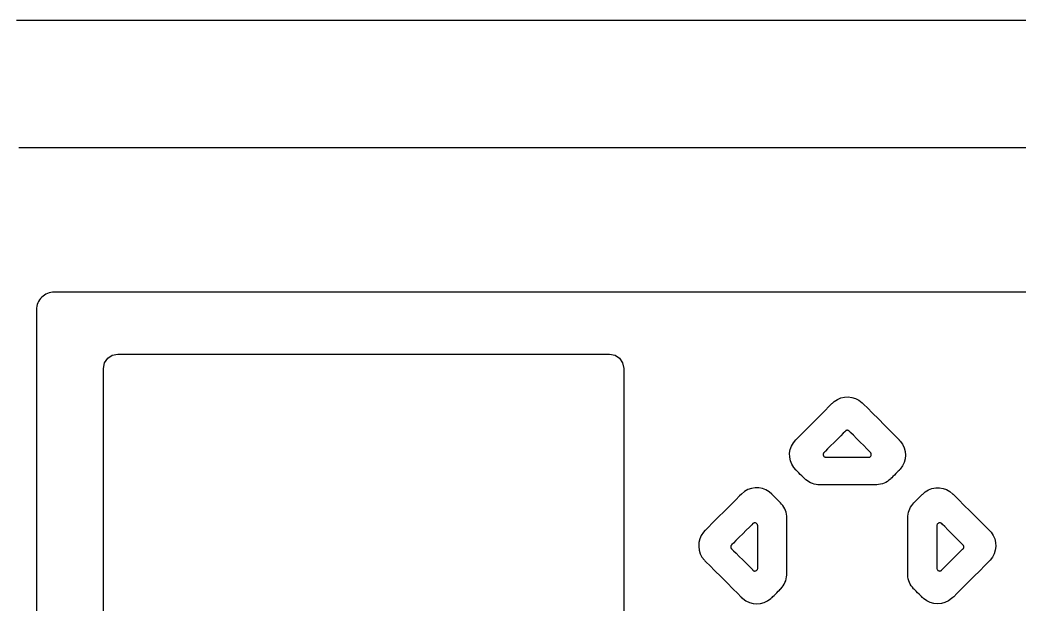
# Model space of a CAD drawing. Extents: x 1 to 47.7, y 0.2 to 33.3.
# Drawn here: x 5.86 to 11.47, y 12.72 to 16 of the extents above; entities that cross this region are included whole.
import ezdxf

# ---------------------------------------------------------------- set-up
doc = ezdxf.new("R2010")
doc.units = 0
doc.header["$MEASUREMENT"] = 0
for name, color, linetype in [('3_1__HORIZONTAL_RACK_MOUNT', 7, 'CONTINUOUS'), ('3_2__HORIZONTAL_PANEL_MOUN', 7, 'CONTINUOUS'), ('4_0_____DWG', 7, 'CONTINUOUS')]:
    doc.layers.add(name, color=color, linetype=linetype)

msp = doc.modelspace()

# ---------------------------------------------------------------- linework, layer by layer
at = {"layer": '3_1__HORIZONTAL_RACK_MOUNT'}
msp.add_lwpolyline([(11.6942, 15.2836), (11.2892, 15.2836), (10.8858, 15.2836), (10.6849, 15.2836), (10.4847, 15.2836), (10.2853, 15.2836), (10.0869, 15.2836), (9.8894, 15.2836), (9.6929, 15.2836), (9.4977, 15.2836), (9.3038, 15.2836), (9.1112, 15.2836), (8.9202, 15.2836), (8.7307, 15.2836), (8.5429, 15.2836), (8.3569, 15.2836), (8.1728, 15.2836), (7.9907, 15.2836), (7.8106, 15.2836), (7.7214, 15.2836), (7.6327, 15.2836), (7.5446, 15.2836), (7.4571, 15.2836), (7.3702, 15.2836), (7.2839, 15.2836), (7.1982, 15.2836), (7.1132, 15.2836), (7.0288, 15.2836), (6.945, 15.2836), (6.8619, 15.2836), (6.7795, 15.2836), (6.6978, 15.2836), (6.6168, 15.2836), (6.5365, 15.2836), (6.457, 15.2836), (6.3781, 15.2836), (6.3001, 15.2836), (6.2228, 15.2836), (6.1463, 15.2836), (6.0706, 15.2836), (5.9957, 15.2836), (5.9216, 15.2836), (5.8483, 15.2836)], dxfattribs=at)
at = {"layer": '3_2__HORIZONTAL_PANEL_MOUN'}
msp.add_lwpolyline([(5.8362, 16), (5.9266, 16), (6.0178, 16), (6.1098, 16), (6.2026, 16), (6.2961, 16), (6.3904, 16), (6.4855, 16), (6.5812, 16), (6.6777, 16), (6.7749, 16), (6.8727, 16), (6.9712, 16), (7.0704, 16), (7.1702, 16), (7.2707, 16), (7.3717, 16), (7.4734, 16), (7.5756, 16), (7.6785, 16), (7.7818, 16), (7.8858, 16), (7.9902, 16), (8.0952, 16), (8.2006, 16), (8.3066, 16), (8.5199, 16), (8.735, 16), (8.9518, 16), (9.1702, 16), (9.39, 16), (9.6111, 16), (9.8334, 16), (10.0569, 16), (10.2814, 16), (10.5068, 16), (10.7329, 16), (10.9597, 16), (11.1871, 16), (11.6431, 16)], dxfattribs=at)
at = {"layer": '4_0_____DWG'}
for points in [[(11.5905, 14.4737), (11.3057, 14.4737), (11.0225, 14.4737), (10.7415, 14.4737), (10.6021, 14.4737), (10.4634, 14.4737), (10.3255, 14.4737), (10.1886, 14.4737), (10.0526, 14.4737), (9.9177, 14.4737), (9.7839, 14.4737), (9.6513, 14.4737), (9.52, 14.4737), (9.39, 14.4737), (9.2614, 14.4737), (9.1342, 14.4737), (9.0086, 14.4737), (8.8846, 14.4737), (8.7623, 14.4737), (8.6417, 14.4737), (8.523, 14.4737), (8.4061, 14.4737), (8.2912, 14.4737), (8.1784, 14.4737), (8.0676, 14.4737), (7.959, 14.4737), (7.8526, 14.4737), (7.7486, 14.4737), (7.6469, 14.4737), (7.5477, 14.4737), (7.451, 14.4737), (7.3569, 14.4737), (7.2654, 14.4737), (7.1767, 14.4737), (7.0908, 14.4737), (7.0077, 14.4737), (6.9276, 14.4737), (6.8505, 14.4737), (6.8131, 14.4737), (6.7765, 14.4737), (6.7406, 14.4737), (6.7056, 14.4737), (6.6714, 14.4737), (6.6379, 14.4737), (6.6053, 14.4737), (6.5736, 14.4737), (6.5426, 14.4737), (6.5126, 14.4737), (6.4833, 14.4737), (6.455, 14.4737), (6.4275, 14.4737), (6.4009, 14.4737), (6.3752, 14.4737), (6.3504, 14.4737), (6.3265, 14.4737), (6.3035, 14.4737), (6.2814, 14.4737), (6.2603, 14.4737), (6.2402, 14.4737), (6.2209, 14.4737), (6.2027, 14.4737), (6.1854, 14.4737), (6.1691, 14.4737), (6.1538, 14.4737), (6.1395, 14.4737), (6.1262, 14.4737), (6.1139, 14.4737), (6.1026, 14.4737), (6.0923, 14.4737), (6.0831, 14.4737), (6.075, 14.4737), (6.0679, 14.4737), (6.0619, 14.4737), (6.0569, 14.4737), (6.0531, 14.4737), (6.0503, 14.4737), (6.0486, 14.4737), (6.0481, 14.4737), (6.0481, 14.4737), (6.0378, 14.4732), (6.0279, 14.4716), (6.0184, 14.4692), (6.0092, 14.4658), (6.0004, 14.4616), (5.9922, 14.4566), (5.9845, 14.4508), (5.9774, 14.4443), (5.9709, 14.4372), (5.9652, 14.4295), (5.9601, 14.4213), (5.9559, 14.4125), (5.9526, 14.4034), (5.9501, 14.3938), (5.9486, 14.3839), (5.948, 14.3737), (5.948, 14.373), (5.948, 14.3711), (5.948, 14.368), (5.948, 14.3637), (5.948, 14.3582), (5.948, 14.3515), (5.948, 14.3436), (5.948, 14.3346), (5.948, 14.3245), (5.948, 14.3133), (5.948, 14.3011), (5.948, 14.2878), (5.948, 14.2734), (5.948, 14.258), (5.948, 14.2417), (5.948, 14.2243), (5.948, 14.206), (5.948, 14.1868), (5.948, 14.1667), (5.948, 14.1456), (5.948, 14.1237), (5.948, 14.101), (5.948, 14.0774), (5.948, 14.053), (5.948, 14.0277), (5.948, 14.0018), (5.948, 13.9475), (5.948, 13.8905), (5.948, 13.8307), (5.948, 13.7683), (5.948, 13.7036), (5.948, 13.6367), (5.948, 13.5677), (5.948, 13.4967), (5.948, 13.4241), (5.948, 13.3498), (5.948, 13.2741), (5.948, 13.1971), (5.948, 13.1191), (5.948, 13.04), (5.948, 12.9602), (5.948, 12.7988), (5.948, 12.6361)], [(6.3243, 12.665), (6.3243, 12.9224), (6.3243, 13.1717), (6.3243, 13.2908), (6.3243, 13.4049), (6.3243, 13.5129), (6.3243, 13.6138), (6.3243, 13.7066), (6.3243, 13.7903), (6.3243, 13.8639), (6.3243, 13.9264), (6.3243, 13.9768), (6.3243, 13.9971), (6.3243, 14.014), (6.3243, 14.0274), (6.3243, 14.0371), (6.3243, 14.043), (6.3243, 14.045), (6.3305, 14.0762), (6.3477, 14.1016), (6.3731, 14.1187), (6.4043, 14.125), (6.4063, 14.125), (6.4122, 14.125), (6.4219, 14.125), (6.4353, 14.125), (6.4522, 14.125), (6.4725, 14.125), (6.5228, 14.125), (6.5853, 14.125), (6.659, 14.125), (6.7427, 14.125), (6.8355, 14.125), (6.9364, 14.125), (7.0444, 14.125), (7.1584, 14.125), (7.2775, 14.125), (7.5268, 14.125), (7.7842, 14.125), (8.0416, 14.125), (8.2909, 14.125), (8.41, 14.125), (8.524, 14.125), (8.632, 14.125), (8.7329, 14.125), (8.8257, 14.125), (8.9095, 14.125), (8.9831, 14.125), (9.0456, 14.125), (9.0959, 14.125), (9.1163, 14.125), (9.1332, 14.125), (9.1465, 14.125), (9.1562, 14.125), (9.1622, 14.125), (9.1642, 14.125), (9.1953, 14.1187), (9.2207, 14.1016), (9.2379, 14.0762), (9.2442, 14.045), (9.2442, 14.043), (9.2442, 14.0371), (9.2442, 14.0274), (9.2442, 14.014), (9.2442, 13.9971), (9.2442, 13.9768), (9.2442, 13.9264), (9.2442, 13.8639), (9.2442, 13.7903), (9.2442, 13.7066), (9.2442, 13.6138), (9.2442, 13.5129), (9.2442, 13.4049), (9.2442, 13.2908), (9.2442, 13.1717), (9.2442, 12.9224), (9.2442, 12.665)]]:
    msp.add_lwpolyline(points, dxfattribs=at)
for points in [[(10.5849, 13.8504), (10.5923, 13.843), (10.6119, 13.8233), (10.6403, 13.7948), (10.6737, 13.7613), (10.7086, 13.7263), (10.7413, 13.6934), (10.7682, 13.6664), (10.7857, 13.6488), (10.7905, 13.644), (10.7905, 13.644), (10.7905, 13.6439), (10.7905, 13.6438), (10.7905, 13.6437), (10.7905, 13.6435), (10.7905, 13.6434), (10.7905, 13.6433), (10.7905, 13.6433), (10.7967, 13.6367), (10.8094, 13.6191), (10.8185, 13.5999), (10.8239, 13.5796), (10.8256, 13.5587), (10.8237, 13.5379), (10.8183, 13.5175), (10.8092, 13.4981), (10.7966, 13.4803), (10.7905, 13.4736), (10.7905, 13.4736), (10.7905, 13.4736), (10.7905, 13.4736), (10.7905, 13.4736), (10.7905, 13.4736), (10.7905, 13.4736), (10.7905, 13.4736), (10.7905, 13.4736), (10.7894, 13.4725), (10.7853, 13.4684), (10.779, 13.4622), (10.7714, 13.4545), (10.7632, 13.4464), (10.7554, 13.4386), (10.7488, 13.4319), (10.7442, 13.4274), (10.7425, 13.4256), (10.7425, 13.4256), (10.7425, 13.4256), (10.7425, 13.4256), (10.7425, 13.4256), (10.7425, 13.4256), (10.7425, 13.4256), (10.7425, 13.4256), (10.7425, 13.4256), (10.741, 13.4241), (10.7329, 13.4171), (10.7243, 13.4109), (10.7152, 13.4056), (10.7057, 13.4012), (10.6957, 13.3977), (10.6855, 13.395), (10.675, 13.3932), (10.6642, 13.3922), (10.6577, 13.392), (10.6577, 13.392), (10.6577, 13.3919), (10.6577, 13.3918), (10.6577, 13.3916), (10.6577, 13.3915), (10.6577, 13.3914), (10.6577, 13.3913), (10.6577, 13.3912), (10.6535, 13.3912), (10.6304, 13.3912), (10.5919, 13.3912), (10.5435, 13.3912), (10.4906, 13.3912), (10.4389, 13.3912), (10.3938, 13.3912), (10.3608, 13.3912), (10.3454, 13.3912), (10.3449, 13.3913), (10.3449, 13.3913), (10.3449, 13.3914), (10.3449, 13.3916), (10.3449, 13.3917), (10.3449, 13.3918), (10.3449, 13.3919), (10.3449, 13.392), (10.3449, 13.392), (10.3341, 13.3925), (10.3234, 13.3938), (10.313, 13.3959), (10.3029, 13.399), (10.2931, 13.4029), (10.2837, 13.4077), (10.2748, 13.4133), (10.2664, 13.4198), (10.2601, 13.4256), (10.2601, 13.4256), (10.2601, 13.4256), (10.2601, 13.4256), (10.2601, 13.4256), (10.2601, 13.4256), (10.2601, 13.4256), (10.2601, 13.4256), (10.2601, 13.4256), (10.2598, 13.4259), (10.2567, 13.429), (10.251, 13.4347), (10.2436, 13.4421), (10.2353, 13.4504), (10.227, 13.4587), (10.2196, 13.4662), (10.2139, 13.4719), (10.2108, 13.4749), (10.2105, 13.4752), (10.2105, 13.4752), (10.2105, 13.4752), (10.2105, 13.4752), (10.2105, 13.4752), (10.2105, 13.4752), (10.2105, 13.4752), (10.2105, 13.4752), (10.2105, 13.4752), (10.1988, 13.4888), (10.1875, 13.5073), (10.1798, 13.5272), (10.1758, 13.5478), (10.1754, 13.5687), (10.1787, 13.5894), (10.1856, 13.6093), (10.1962, 13.628), (10.2105, 13.6448), (10.2105, 13.6448), (10.2105, 13.6448), (10.2105, 13.6448), (10.2105, 13.6448), (10.2105, 13.6448), (10.2105, 13.6448), (10.2105, 13.6448), (10.2105, 13.6448), (10.2108, 13.6452), (10.2209, 13.6553), (10.2425, 13.677), (10.272, 13.7066), (10.3059, 13.7406), (10.3405, 13.7754), (10.3722, 13.8072), (10.3975, 13.8325), (10.4126, 13.8477), (10.4153, 13.8504), (10.4153, 13.8504), (10.4153, 13.8503), (10.4153, 13.8502), (10.4153, 13.85), (10.4153, 13.8499), (10.4153, 13.8498), (10.4153, 13.8497), (10.4153, 13.8496), (10.4252, 13.8586), (10.4432, 13.8707), (10.4627, 13.8791), (10.4831, 13.8839), (10.504, 13.8849), (10.5248, 13.8824), (10.545, 13.8762), (10.5641, 13.8663), (10.5816, 13.8528), (10.5849, 13.8496), (10.5849, 13.8497), (10.5849, 13.8498), (10.5849, 13.8499), (10.5849, 13.8501), (10.5849, 13.8502), (10.5849, 13.8503), (10.5849, 13.8504)], [(10.6294, 13.5732), (10.6294, 13.5732), (10.6294, 13.5733), (10.6294, 13.5733), (10.6294, 13.5733), (10.6295, 13.5733), (10.6295, 13.5734), (10.6295, 13.5734), (10.6295, 13.5734), (10.6291, 13.5738), (10.6223, 13.5807), (10.609, 13.594), (10.5912, 13.6119), (10.5712, 13.6319), (10.5512, 13.6521), (10.5332, 13.6701), (10.5194, 13.684), (10.5121, 13.6914), (10.5114, 13.692), (10.5114, 13.692), (10.5113, 13.692), (10.5113, 13.692), (10.5113, 13.6919), (10.5112, 13.6919), (10.5112, 13.6919), (10.5112, 13.6919), (10.5112, 13.6919), (10.5102, 13.6929), (10.509, 13.694), (10.5078, 13.695), (10.5064, 13.6958), (10.505, 13.6965), (10.5035, 13.6971), (10.502, 13.6975), (10.5003, 13.6977), (10.4986, 13.6977), (10.4967, 13.6976), (10.4949, 13.6972), (10.4932, 13.6966), (10.4916, 13.6958), (10.4901, 13.6948), (10.4887, 13.6937), (10.4874, 13.6924), (10.4863, 13.691), (10.4846, 13.689), (10.4763, 13.6808), (10.4622, 13.6666), (10.4443, 13.6487), (10.4246, 13.6291), (10.4054, 13.6099), (10.3887, 13.5932), (10.3766, 13.581), (10.3712, 13.5756), (10.3698, 13.5746), (10.3685, 13.5734), (10.3672, 13.5721), (10.3662, 13.5707), (10.3653, 13.5692), (10.3645, 13.5675), (10.364, 13.5658), (10.3637, 13.5639), (10.3636, 13.5618), (10.364, 13.5589), (10.3648, 13.5561), (10.3662, 13.5536), (10.3679, 13.5514), (10.37, 13.5495), (10.3724, 13.548), (10.3751, 13.547), (10.378, 13.5464), (10.3796, 13.5463), (10.3796, 13.5463), (10.3797, 13.5463), (10.3797, 13.5464), (10.3797, 13.5464), (10.3798, 13.5464), (10.3798, 13.5464), (10.3798, 13.5464), (10.3799, 13.5464), (10.3851, 13.5464), (10.4054, 13.5464), (10.4369, 13.5464), (10.4752, 13.5464), (10.516, 13.5464), (10.555, 13.5464), (10.5878, 13.5464), (10.61, 13.5464), (10.6175, 13.5464), (10.6175, 13.5464), (10.6176, 13.5464), (10.6176, 13.5464), (10.6176, 13.5464), (10.6177, 13.5464), (10.6177, 13.5463), (10.6177, 13.5463), (10.6178, 13.5463), (10.6189, 13.5464), (10.6218, 13.5469), (10.6246, 13.5478), (10.627, 13.5493), (10.6292, 13.5511), (10.631, 13.5533), (10.6324, 13.5557), (10.6333, 13.5585), (10.6338, 13.5614), (10.6337, 13.5633), (10.6336, 13.5647), (10.6333, 13.5661), (10.6329, 13.5674), (10.6324, 13.5687), (10.6318, 13.5699), (10.6311, 13.5711), (10.6303, 13.5722)], [(9.7001, 12.9656), (9.7075, 12.9583), (9.7272, 12.9385), (9.7557, 12.91), (9.7893, 12.8765), (9.8243, 12.8415), (9.8571, 12.8086), (9.8841, 12.7816), (9.9017, 12.764), (9.9065, 12.7592), (9.9065, 12.7592), (9.9064, 12.7592), (9.9063, 12.7592), (9.9061, 12.7592), (9.906, 12.7592), (9.9059, 12.7592), (9.9058, 12.7592), (9.9057, 12.7592), (9.9123, 12.7531), (9.9302, 12.7403), (9.9496, 12.7311), (9.97, 12.7257), (9.9909, 12.7238), (10.0118, 12.7257), (10.0322, 12.7311), (10.0516, 12.7403), (10.0695, 12.7531), (10.0761, 12.7592), (10.0761, 12.7592), (10.0761, 12.7592), (10.0761, 12.7592), (10.0761, 12.7592), (10.0761, 12.7592), (10.0761, 12.7592), (10.0761, 12.7592), (10.0761, 12.7592), (10.0772, 12.7604), (10.0813, 12.7644), (10.0876, 12.7707), (10.0952, 12.7784), (10.1034, 12.7865), (10.1112, 12.7943), (10.1178, 12.8009), (10.1224, 12.8055), (10.1241, 12.8072), (10.1241, 12.8072), (10.1241, 12.8072), (10.1241, 12.8072), (10.1241, 12.8072), (10.1241, 12.8072), (10.1241, 12.8072), (10.1241, 12.8072), (10.1241, 12.8072), (10.1256, 12.8088), (10.1327, 12.8168), (10.139, 12.8254), (10.1446, 12.8345), (10.1493, 12.8441), (10.1531, 12.854), (10.156, 12.8643), (10.1581, 12.8748), (10.1591, 12.8855), (10.1593, 12.892), (10.1593, 12.892), (10.1593, 12.892), (10.1593, 12.892), (10.1593, 12.892), (10.1593, 12.892), (10.1593, 12.892), (10.1593, 12.892), (10.1593, 12.892), (10.1593, 12.8962), (10.1593, 12.9194), (10.1593, 12.958), (10.1593, 13.0066), (10.1593, 13.0595), (10.1593, 13.1114), (10.1593, 13.1566), (10.1593, 13.1897), (10.1593, 13.2052), (10.1593, 13.2056), (10.1593, 13.2056), (10.1593, 13.2056), (10.1593, 13.2056), (10.1593, 13.2056), (10.1593, 13.2056), (10.1593, 13.2056), (10.1593, 13.2056), (10.1593, 13.2056), (10.1588, 13.2165), (10.1574, 13.2271), (10.155, 13.2376), (10.1517, 13.2477), (10.1475, 13.2575), (10.1425, 13.2668), (10.1366, 13.2757), (10.13, 13.2841), (10.1241, 13.2904), (10.1241, 13.2904), (10.1241, 13.2904), (10.1241, 13.2904), (10.1241, 13.2904), (10.1241, 13.2904), (10.1241, 13.2904), (10.1241, 13.2904), (10.1241, 13.2904), (10.1238, 13.2907), (10.1207, 13.2938), (10.115, 13.2995), (10.1076, 13.3069), (10.0993, 13.3152), (10.091, 13.3236), (10.0836, 13.331), (10.0779, 13.3367), (10.0748, 13.3397), (10.0745, 13.34), (10.0745, 13.34), (10.0745, 13.34), (10.0745, 13.34), (10.0745, 13.34), (10.0745, 13.34), (10.0745, 13.34), (10.0745, 13.34), (10.0745, 13.34), (10.061, 13.3517), (10.0424, 13.3631), (10.0226, 13.3708), (10.0019, 13.3748), (9.981, 13.3752), (9.9604, 13.3719), (9.9404, 13.3649), (9.9218, 13.3543), (9.9049, 13.34), (9.9049, 13.34), (9.9049, 13.34), (9.9049, 13.34), (9.9049, 13.34), (9.9049, 13.34), (9.9049, 13.34), (9.9049, 13.34), (9.9049, 13.34), (9.9046, 13.3397), (9.8945, 13.3297), (9.8729, 13.308), (9.8434, 13.2785), (9.8095, 13.2446), (9.7749, 13.21), (9.7432, 13.1783), (9.718, 13.1531), (9.7028, 13.138), (9.7001, 13.1352), (9.7001, 13.1352), (9.7001, 13.1352), (9.7001, 13.1352), (9.7001, 13.1352), (9.7001, 13.1352), (9.7001, 13.1352), (9.7001, 13.1352), (9.7001, 13.1352), (9.6911, 13.1254), (9.679, 13.1073), (9.6706, 13.0879), (9.6659, 13.0674), (9.6648, 13.0466), (9.6673, 13.0257), (9.6736, 13.0055), (9.6834, 12.9864), (9.697, 12.9689), (9.7001, 12.9656), (9.7001, 12.9656), (9.7001, 12.9656), (9.7001, 12.9656), (9.7001, 12.9656), (9.7001, 12.9656), (9.7001, 12.9656), (9.7001, 12.9656)], [(11.2977, 12.9656), (11.2903, 12.9583), (11.2706, 12.9385), (11.2421, 12.91), (11.2085, 12.8765), (11.1735, 12.8415), (11.1407, 12.8086), (11.1137, 12.7816), (11.0961, 12.764), (11.0913, 12.7592), (11.0913, 12.7592), (11.0913, 12.7592), (11.0913, 12.7592), (11.0913, 12.7592), (11.0913, 12.7592), (11.0913, 12.7592), (11.0913, 12.7592), (11.0913, 12.7592), (11.0847, 12.7532), (11.0668, 12.7406), (11.0474, 12.7316), (11.027, 12.7262), (11.0061, 12.7244), (10.9852, 12.7262), (10.9648, 12.7316), (10.9454, 12.7406), (10.9275, 12.7532), (10.9209, 12.7592), (10.9209, 12.7592), (10.9209, 12.7592), (10.9209, 12.7592), (10.9209, 12.7592), (10.9209, 12.7592), (10.9209, 12.7592), (10.9209, 12.7592), (10.9209, 12.7592), (10.9198, 12.7604), (10.9157, 12.7644), (10.9094, 12.7707), (10.9018, 12.7784), (10.8936, 12.7865), (10.8858, 12.7943), (10.8792, 12.8009), (10.8746, 12.8055), (10.8729, 12.8072), (10.8729, 12.8072), (10.8729, 12.8072), (10.8729, 12.8072), (10.8729, 12.8072), (10.8729, 12.8072), (10.8729, 12.8072), (10.8729, 12.8072), (10.8729, 12.8072), (10.8714, 12.8088), (10.8643, 12.8168), (10.8581, 12.8254), (10.8527, 12.8345), (10.8481, 12.8441), (10.8444, 12.854), (10.8416, 12.8643), (10.8397, 12.8748), (10.8387, 12.8855), (10.8385, 12.892), (10.8385, 12.892), (10.8385, 12.892), (10.8385, 12.892), (10.8385, 12.892), (10.8385, 12.892), (10.8385, 12.892), (10.8385, 12.892), (10.8385, 12.892), (10.8385, 12.8962), (10.8385, 12.9194), (10.8385, 12.958), (10.8385, 13.0066), (10.8385, 13.0595), (10.8385, 13.1114), (10.8385, 13.1566), (10.8385, 13.1897), (10.8385, 13.2052), (10.8385, 13.2056), (10.8385, 13.2056), (10.8385, 13.2056), (10.8385, 13.2056), (10.8385, 13.2056), (10.8385, 13.2056), (10.8385, 13.2056), (10.8385, 13.2056), (10.8385, 13.2056), (10.839, 13.2165), (10.8403, 13.2271), (10.8426, 13.2376), (10.8458, 13.2477), (10.8498, 13.2575), (10.8547, 13.2668), (10.8605, 13.2757), (10.8671, 13.2841), (10.8729, 13.2904), (10.8729, 13.2904), (10.8729, 13.2904), (10.8729, 13.2904), (10.8729, 13.2904), (10.8729, 13.2904), (10.8729, 13.2904), (10.8729, 13.2904), (10.8729, 13.2904), (10.8732, 13.2907), (10.8763, 13.2938), (10.882, 13.2995), (10.8894, 13.3069), (10.8977, 13.3152), (10.906, 13.3236), (10.9135, 13.331), (10.9191, 13.3367), (10.9222, 13.3397), (10.9225, 13.34), (10.9225, 13.34), (10.9225, 13.34), (10.9225, 13.34), (10.9225, 13.34), (10.9225, 13.34), (10.9225, 13.34), (10.9225, 13.34), (10.9225, 13.34), (10.9361, 13.3517), (10.9546, 13.3631), (10.9744, 13.3708), (10.9951, 13.3748), (11.016, 13.3752), (11.0366, 13.3719), (11.0566, 13.3649), (11.0752, 13.3543), (11.0921, 13.34), (11.0921, 13.34), (11.0921, 13.34), (11.0921, 13.34), (11.0921, 13.34), (11.0921, 13.34), (11.0921, 13.34), (11.0921, 13.34), (11.0921, 13.34), (11.0924, 13.3397), (11.1025, 13.3297), (11.1242, 13.308), (11.1539, 13.2785), (11.1879, 13.2446), (11.2226, 13.21), (11.2545, 13.1783), (11.2798, 13.1531), (11.295, 13.138), (11.2977, 13.1352), (11.2977, 13.1352), (11.2977, 13.1352), (11.2977, 13.1352), (11.2977, 13.1352), (11.2977, 13.1352), (11.2977, 13.1352), (11.2977, 13.1352), (11.2977, 13.1352), (11.3066, 13.1254), (11.3184, 13.1073), (11.3267, 13.0879), (11.3313, 13.0674), (11.3323, 13.0466), (11.3297, 13.0257), (11.3235, 13.0055), (11.3136, 12.9864), (11.3001, 12.9689), (11.2969, 12.9656), (11.297, 12.9656), (11.2971, 12.9656), (11.2972, 12.9656), (11.2974, 12.9656), (11.2975, 12.9656), (11.2976, 12.9656), (11.2977, 12.9656)], [(9.9962, 13.1619), (9.9962, 13.162), (9.9962, 13.162), (9.9962, 13.1621), (9.9963, 13.1621), (9.9963, 13.1622), (9.9963, 13.1622), (9.9963, 13.1622), (9.9963, 13.1623), (9.9963, 13.1633), (9.9958, 13.1662), (9.9949, 13.1689), (9.9935, 13.1714), (9.9917, 13.1736), (9.9895, 13.1754), (9.9871, 13.1768), (9.9844, 13.1778), (9.9815, 13.1783), (9.9794, 13.1783), (9.978, 13.1782), (9.9766, 13.1779), (9.9753, 13.1775), (9.974, 13.177), (9.9728, 13.1764), (9.9716, 13.1757), (9.9705, 13.1749), (9.9695, 13.174), (9.9694, 13.1739), (9.9694, 13.1739), (9.9693, 13.174), (9.9693, 13.174), (9.9693, 13.174), (9.9693, 13.1741), (9.9692, 13.1741), (9.9692, 13.1741), (9.969, 13.1739), (9.9628, 13.1677), (9.9498, 13.1547), (9.9322, 13.1373), (9.9123, 13.1174), (9.892, 13.0972), (9.8737, 13.079), (9.8595, 13.0648), (9.8515, 13.0569), (9.8506, 13.0559), (9.8506, 13.0559), (9.8506, 13.0559), (9.8506, 13.0558), (9.8507, 13.0558), (9.8507, 13.0558), (9.8507, 13.0557), (9.8507, 13.0557), (9.8508, 13.0557), (9.8498, 13.0548), (9.8487, 13.0537), (9.8477, 13.0524), (9.8469, 13.0511), (9.8461, 13.0497), (9.8456, 13.0482), (9.8452, 13.0466), (9.8449, 13.045), (9.8449, 13.0433), (9.845, 13.0414), (9.8454, 13.0396), (9.846, 13.0378), (9.8468, 13.0362), (9.8477, 13.0347), (9.8489, 13.0333), (9.8501, 13.0321), (9.8515, 13.0309), (9.8533, 13.0294), (9.861, 13.0217), (9.8747, 13.008), (9.8924, 12.9903), (9.912, 12.9707), (9.9313, 12.9514), (9.9483, 12.9345), (9.9608, 12.9219), (9.9668, 12.9159), (9.9678, 12.9145), (9.969, 12.9131), (9.9703, 12.9119), (9.9717, 12.9108), (9.9733, 12.9099), (9.9749, 12.9091), (9.9767, 12.9086), (9.9785, 12.9082), (9.9805, 12.9081), (9.9835, 12.9084), (9.9863, 12.9093), (9.9888, 12.9106), (9.9911, 12.9123), (9.993, 12.9144), (9.9945, 12.9167), (9.9956, 12.9194), (9.9962, 12.9223), (9.9963, 12.9241), (9.9963, 12.9242), (9.9963, 12.9242), (9.9963, 12.9243), (9.9963, 12.9243), (9.9962, 12.9244), (9.9962, 12.9244), (9.9962, 12.9245), (9.9962, 12.9245), (9.9962, 12.9288), (9.9962, 12.948), (9.9962, 12.9787), (9.9962, 13.0166), (9.9962, 13.0574), (9.9962, 13.0966), (9.9962, 13.13), (9.9962, 13.1532)], [(11.1532, 13.0436), (11.1531, 13.0452), (11.1529, 13.0469), (11.1524, 13.0484), (11.1518, 13.0499), (11.1511, 13.0513), (11.1502, 13.0526), (11.1492, 13.0538), (11.1481, 13.055), (11.1473, 13.0557), (11.1473, 13.0557), (11.1473, 13.0557), (11.1474, 13.0558), (11.1474, 13.0558), (11.1474, 13.0558), (11.1475, 13.0559), (11.1475, 13.0559), (11.1475, 13.0559), (11.1458, 13.0576), (11.1367, 13.0666), (11.1217, 13.0816), (11.103, 13.1002), (11.0827, 13.1205), (11.0629, 13.1402), (11.0459, 13.1571), (11.0339, 13.1691), (11.0289, 13.1741), (11.0288, 13.1741), (11.0288, 13.1741), (11.0288, 13.1741), (11.0288, 13.174), (11.0288, 13.174), (11.0287, 13.174), (11.0287, 13.1739), (11.0287, 13.1739), (11.0285, 13.1741), (11.0274, 13.175), (11.0263, 13.1758), (11.0251, 13.1765), (11.0239, 13.1771), (11.0226, 13.1776), (11.0213, 13.1779), (11.0199, 13.1782), (11.0185, 13.1783), (11.0162, 13.1782), (11.0133, 13.1777), (11.0106, 13.1766), (11.0082, 13.1751), (11.0061, 13.1733), (11.0043, 13.171), (11.003, 13.1685), (11.0021, 13.1657), (11.0018, 13.1628), (11.0018, 13.1623), (11.0018, 13.1622), (11.0018, 13.1622), (11.0018, 13.1621), (11.0018, 13.1621), (11.0018, 13.1621), (11.0019, 13.162), (11.0019, 13.162), (11.0019, 13.1617), (11.0019, 13.1505), (11.0019, 13.1254), (11.0019, 13.0908), (11.0019, 13.0511), (11.0019, 13.0105), (11.0019, 12.9734), (11.0019, 12.9442), (11.0019, 12.9272), (11.0019, 12.9245), (11.0019, 12.9245), (11.0018, 12.9244), (11.0018, 12.9244), (11.0018, 12.9243), (11.0018, 12.9243), (11.0018, 12.9242), (11.0018, 12.9242), (11.0018, 12.9241), (11.0019, 12.9218), (11.0026, 12.919), (11.0038, 12.9164), (11.0054, 12.914), (11.0073, 12.912), (11.0096, 12.9103), (11.0122, 12.9091), (11.015, 12.9084), (11.0179, 12.9081), (11.0198, 12.9083), (11.0217, 12.9086), (11.0234, 12.9092), (11.0251, 12.91), (11.0266, 12.911), (11.028, 12.9121), (11.0293, 12.9134), (11.0304, 12.9148), (11.0317, 12.9163), (11.0388, 12.9235), (11.0522, 12.9368), (11.0696, 12.9543), (11.0891, 12.9738), (11.1085, 12.9931), (11.1257, 13.0104), (11.1387, 13.0233), (11.1453, 13.0299), (11.1467, 13.031), (11.1481, 13.0322), (11.1494, 13.0335), (11.1505, 13.0349), (11.1514, 13.0364), (11.1522, 13.0381), (11.1528, 13.0398), (11.1531, 13.0416)]]:
    msp.add_lwpolyline(points, close=True, dxfattribs=at)

doc.saveas('drawing.dxf')
